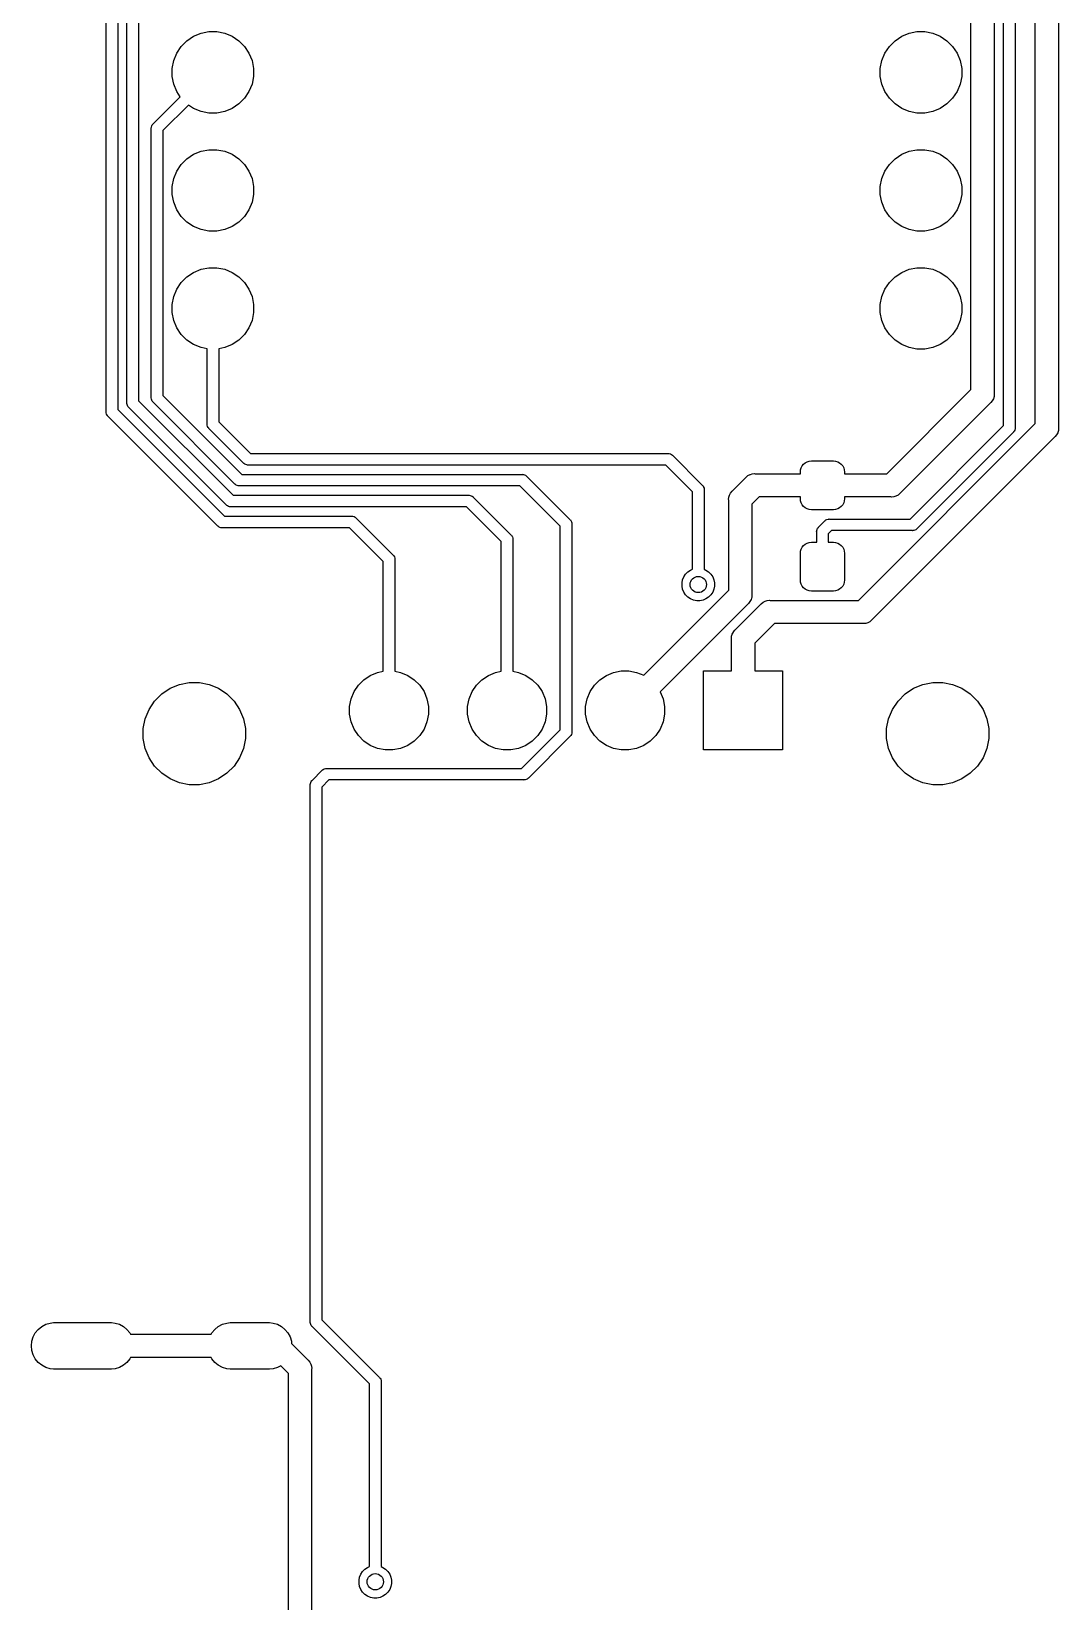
# Model space of a CAD drawing. Extents: x 70 to 347, y -163 to -55.
# Drawn here: x 70.03 to 92.13, y -113.57 to -79.79 of the extents above; entities that cross this region are included whole.
import ezdxf

# ---------------------------------------------------------------- set-up
doc = ezdxf.new("R2010")
doc.units = 0
doc.layers.add('BLACK', color=7, linetype='CONTINUOUS')

msp = doc.modelspace()

# ---------------------------------------------------------------- linework, layer by layer
at = {"layer": 'BLACK', "linetype": 'CONTINUOUS'}
for p, q in [((91.6324, -85.6983), (91.6324, -61.2275)), ((92.1324, -61.2012), (92.1324, -88.3175)), ((90.9477, -88.2745), (90.9477, -64.8468)), ((91.1977, -64.8011), (91.1977, -88.3202)), ((90.2477, -87.139), (90.2477, -66.8636)), ((90.7477, -66.7723), (90.7477, -87.5864)), ((71.6324, -87.972), (71.6324, -69.6538)), ((71.8824, -69.6995), (71.8824, -87.9263)), ((72.0824, -87.7856), (72.0824, -71.7438)), ((72.3324, -71.7895), (72.3324, -87.7399)), ((73.2507, -80.1151), (73.3728, -79.993)), ((73.3728, -79.993), (73.5163, -79.8971)), ((73.5163, -79.8971), (73.6758, -79.8311)), ((73.6758, -79.8311), (73.8451, -79.7974)), ((73.8451, -79.7974), (74.0177, -79.7974)), ((74.0177, -79.7974), (74.187, -79.8311)), ((74.187, -79.8311), (74.3465, -79.8971)), ((74.3465, -79.8971), (74.49, -79.993)), ((74.49, -79.993), (74.6121, -80.1151)), ((88.4907, -80.1151), (88.6128, -79.993)), ((88.6128, -79.993), (88.7563, -79.8971)), ((88.7563, -79.8971), (88.9158, -79.8311)), ((88.9158, -79.8311), (89.0851, -79.7974)), ((89.0851, -79.7974), (89.2577, -79.7974)), ((89.2577, -79.7974), (89.427, -79.8311)), ((89.427, -79.8311), (89.5865, -79.8971)), ((89.5865, -79.8971), (89.73, -79.993)), ((89.73, -79.993), (89.8521, -80.1151)), ((73.0888, -80.4181), (73.1548, -80.2586)), ((73.1548, -80.2586), (73.2507, -80.1151)), ((74.6121, -80.1151), (74.708, -80.2586)), ((74.708, -80.2586), (74.774, -80.4181)), ((88.3288, -80.4181), (88.3948, -80.2586)), ((88.3948, -80.2586), (88.4907, -80.1151)), ((89.8521, -80.1151), (89.948, -80.2586)), ((89.948, -80.2586), (90.014, -80.4181)), ((73.0551, -80.5874), (73.0888, -80.4181)), ((73.0551, -80.76), (73.0551, -80.5874)), ((74.774, -80.4181), (74.8077, -80.5874)), ((74.8077, -80.5874), (74.8077, -80.76)), ((88.2951, -80.5874), (88.3288, -80.4181)), ((88.2951, -80.76), (88.2951, -80.5874)), ((90.014, -80.4181), (90.0477, -80.5874)), ((90.0477, -80.5874), (90.0477, -80.76)), ((73.0888, -80.9293), (73.0551, -80.76)), ((73.1548, -81.0888), (73.0888, -80.9293)), ((74.774, -80.9293), (74.708, -81.0888)), ((74.8077, -80.76), (74.774, -80.9293)), ((88.3288, -80.9293), (88.2951, -80.76)), ((88.3948, -81.0888), (88.3288, -80.9293)), ((90.014, -80.9293), (89.948, -81.0888)), ((90.0477, -80.76), (90.014, -80.9293)), ((72.646, -81.7823), (73.2288, -81.1995)), ((73.4056, -81.3763), (72.8551, -81.9268)), ((73.2288, -81.1995), (73.1548, -81.0888)), ((73.5163, -81.4503), (73.4056, -81.3763)), ((74.49, -81.3544), (74.3465, -81.4503)), ((74.6121, -81.2323), (74.49, -81.3544)), ((74.708, -81.0888), (74.6121, -81.2323)), ((88.4907, -81.2323), (88.3948, -81.0888)), ((88.6128, -81.3544), (88.4907, -81.2323)), ((88.7563, -81.4503), (88.6128, -81.3544)), ((89.73, -81.3544), (89.5865, -81.4503)), ((89.8521, -81.2323), (89.73, -81.3544)), ((89.948, -81.0888), (89.8521, -81.2323)), ((73.6758, -81.5163), (73.5163, -81.4503)), ((73.8451, -81.55), (73.6758, -81.5163)), ((74.0177, -81.55), (73.8451, -81.55)), ((74.187, -81.5163), (74.0177, -81.55)), ((74.3465, -81.4503), (74.187, -81.5163)), ((88.9158, -81.5163), (88.7563, -81.4503)), ((89.0851, -81.55), (88.9158, -81.5163)), ((89.2577, -81.55), (89.0851, -81.55)), ((89.427, -81.5163), (89.2577, -81.55)), ((89.5865, -81.4503), (89.427, -81.5163)), ((72.6045, -81.875), (72.6051, -81.8689)), ((72.6051, -81.8811), (72.6045, -81.875)), ((72.6051, -81.8689), (72.6069, -81.8505)), ((72.6051, -81.8689), (72.6051, -81.8689)), ((72.6051, -87.6719), (72.6051, -81.8811)), ((72.6069, -81.8505), (72.6141, -81.8269)), ((72.6141, -81.8269), (72.6257, -81.8052)), ((72.6257, -81.8052), (72.6413, -81.7862)), ((72.6413, -81.7862), (72.646, -81.7823)), ((72.8551, -81.9268), (72.8551, -87.6262)), ((73.5163, -82.4371), (73.6758, -82.3711)), ((73.6758, -82.3711), (73.8451, -82.3374)), ((73.8451, -82.3374), (74.0177, -82.3374)), ((74.0177, -82.3374), (74.187, -82.3711)), ((74.187, -82.3711), (74.3465, -82.4371)), ((88.7563, -82.4371), (88.9158, -82.3711)), ((88.9158, -82.3711), (89.0851, -82.3374)), ((89.0851, -82.3374), (89.2577, -82.3374)), ((89.2577, -82.3374), (89.427, -82.3711)), ((89.427, -82.3711), (89.5865, -82.4371)), ((73.1548, -82.7986), (73.2507, -82.6551)), ((73.2507, -82.6551), (73.3728, -82.533)), ((73.3728, -82.533), (73.5163, -82.4371)), ((74.3465, -82.4371), (74.49, -82.533)), ((74.49, -82.533), (74.6121, -82.6551)), ((74.6121, -82.6551), (74.708, -82.7986)), ((88.3948, -82.7986), (88.4907, -82.6551)), ((88.4907, -82.6551), (88.6128, -82.533)), ((88.6128, -82.533), (88.7563, -82.4371)), ((89.5865, -82.4371), (89.73, -82.533)), ((89.73, -82.533), (89.8521, -82.6551)), ((89.8521, -82.6551), (89.948, -82.7986)), ((73.0551, -83.1274), (73.0888, -82.9581)), ((73.0888, -82.9581), (73.1548, -82.7986)), ((74.708, -82.7986), (74.774, -82.9581)), ((74.774, -82.9581), (74.8077, -83.1274)), ((88.2951, -83.1274), (88.3288, -82.9581)), ((88.3288, -82.9581), (88.3948, -82.7986)), ((89.948, -82.7986), (90.014, -82.9581)), ((90.014, -82.9581), (90.0477, -83.1274)), ((73.0551, -83.3), (73.0551, -83.1274)), ((73.0888, -83.4693), (73.0551, -83.3)), ((74.8077, -83.3), (74.774, -83.4693)), ((74.8077, -83.1274), (74.8077, -83.3)), ((88.2951, -83.3), (88.2951, -83.1274)), ((88.3288, -83.4693), (88.2951, -83.3)), ((90.0477, -83.3), (90.014, -83.4693)), ((90.0477, -83.1274), (90.0477, -83.3)), ((73.1548, -83.6288), (73.0888, -83.4693)), ((73.2507, -83.7723), (73.1548, -83.6288)), ((73.3728, -83.8944), (73.2507, -83.7723)), ((74.6121, -83.7723), (74.49, -83.8944)), ((74.708, -83.6288), (74.6121, -83.7723)), ((74.774, -83.4693), (74.708, -83.6288)), ((88.3948, -83.6288), (88.3288, -83.4693)), ((88.4907, -83.7723), (88.3948, -83.6288)), ((88.6128, -83.8944), (88.4907, -83.7723)), ((89.8521, -83.7723), (89.73, -83.8944)), ((89.948, -83.6288), (89.8521, -83.7723)), ((90.014, -83.4693), (89.948, -83.6288)), ((73.5163, -83.9903), (73.3728, -83.8944)), ((73.6758, -84.0563), (73.5163, -83.9903)), ((73.8451, -84.09), (73.6758, -84.0563)), ((74.0177, -84.09), (73.8451, -84.09)), ((74.187, -84.0563), (74.0177, -84.09)), ((74.3465, -83.9903), (74.187, -84.0563)), ((74.49, -83.8944), (74.3465, -83.9903)), ((88.7563, -83.9903), (88.6128, -83.8944)), ((88.9158, -84.0563), (88.7563, -83.9903)), ((89.0851, -84.09), (88.9158, -84.0563)), ((89.2577, -84.09), (89.0851, -84.09)), ((89.427, -84.0563), (89.2577, -84.09)), ((89.5865, -83.9903), (89.427, -84.0563)), ((89.73, -83.8944), (89.5865, -83.9903)), ((73.2507, -85.1951), (73.3728, -85.073)), ((73.3728, -85.073), (73.5163, -84.9771)), ((73.5163, -84.9771), (73.6758, -84.9111)), ((73.6758, -84.9111), (73.8451, -84.8774)), ((73.8451, -84.8774), (74.0177, -84.8774)), ((74.0177, -84.8774), (74.187, -84.9111)), ((74.187, -84.9111), (74.3465, -84.9771)), ((74.3465, -84.9771), (74.49, -85.073)), ((74.49, -85.073), (74.6121, -85.1951)), ((88.4907, -85.1951), (88.6128, -85.073)), ((88.6128, -85.073), (88.7563, -84.9771)), ((88.7563, -84.9771), (88.9158, -84.9111)), ((88.9158, -84.9111), (89.0851, -84.8774)), ((89.0851, -84.8774), (89.2577, -84.8774)), ((89.2577, -84.8774), (89.427, -84.9111)), ((89.427, -84.9111), (89.5865, -84.9771)), ((89.5865, -84.9771), (89.73, -85.073)), ((89.73, -85.073), (89.8521, -85.1951)), ((73.0888, -85.4981), (73.1548, -85.3386)), ((73.1548, -85.3386), (73.2507, -85.1951)), ((74.6121, -85.1951), (74.708, -85.3386)), ((74.708, -85.3386), (74.774, -85.4981)), ((88.3288, -85.4981), (88.3948, -85.3386)), ((88.3948, -85.3386), (88.4907, -85.1951)), ((89.8521, -85.1951), (89.948, -85.3386)), ((89.948, -85.3386), (90.014, -85.4981)), ((73.0551, -85.6674), (73.0888, -85.4981)), ((73.0551, -85.84), (73.0551, -85.6674)), ((74.774, -85.4981), (74.8077, -85.6674)), ((74.8077, -85.6674), (74.8077, -85.84)), ((88.2951, -85.6674), (88.3288, -85.4981)), ((88.2951, -85.84), (88.2951, -85.6674)), ((90.014, -85.4981), (90.0477, -85.6674)), ((90.0477, -85.6674), (90.0477, -85.84)), ((91.6324, -88.2263), (91.6324, -85.6983)), ((91.6324, -85.6983), (91.6324, -85.6983)), ((73.0888, -86.0093), (73.0551, -85.84)), ((73.1548, -86.1688), (73.0888, -86.0093)), ((74.774, -86.0093), (74.708, -86.1688)), ((74.8077, -85.84), (74.774, -86.0093)), ((88.3288, -86.0093), (88.2951, -85.84)), ((88.3948, -86.1688), (88.3288, -86.0093)), ((90.014, -86.0093), (89.948, -86.1688)), ((90.0477, -85.84), (90.014, -86.0093)), ((73.2507, -86.3123), (73.1548, -86.1688)), ((73.3728, -86.4344), (73.2507, -86.3123)), ((73.5163, -86.5303), (73.3728, -86.4344)), ((74.49, -86.4344), (74.3465, -86.5303)), ((74.6121, -86.3123), (74.49, -86.4344)), ((74.708, -86.1688), (74.6121, -86.3123)), ((88.4907, -86.3123), (88.3948, -86.1688)), ((88.6128, -86.4344), (88.4907, -86.3123)), ((88.7563, -86.5303), (88.6128, -86.4344)), ((89.73, -86.4344), (89.5865, -86.5303)), ((89.8521, -86.3123), (89.73, -86.4344)), ((89.948, -86.1688), (89.8521, -86.3123)), ((73.6758, -86.5963), (73.5163, -86.5303)), ((73.8064, -86.6223), (73.6758, -86.5963)), ((73.8064, -88.2368), (73.8064, -86.6223)), ((74.187, -86.5963), (74.0564, -86.6223)), ((74.0564, -86.6223), (74.0564, -88.1911)), ((74.3465, -86.5303), (74.187, -86.5963)), ((88.9158, -86.5963), (88.7563, -86.5303)), ((89.0851, -86.63), (88.9158, -86.5963)), ((89.2577, -86.63), (89.0851, -86.63)), ((89.427, -86.5963), (89.2577, -86.63)), ((89.5865, -86.5303), (89.427, -86.5963)), ((90.2477, -87.4951), (90.2477, -87.139)), ((90.2477, -87.139), (90.2477, -87.139)), ((72.0818, -87.7917), (72.0824, -87.7856)), ((72.0824, -87.7978), (72.0818, -87.7917)), ((72.0824, -87.7979), (72.0824, -87.7978)), ((72.0842, -87.8162), (72.0824, -87.7979)), ((72.0914, -87.8398), (72.0842, -87.8162)), ((72.3324, -87.7399), (74.3647, -89.7722)), ((72.6045, -87.678), (72.6051, -87.6719)), ((72.6069, -87.7025), (72.6045, -87.678)), ((72.6141, -87.7261), (72.6069, -87.7025)), ((72.6257, -87.7478), (72.6141, -87.7261)), ((72.6314, -87.7548), (72.6257, -87.7478)), ((72.6413, -87.7668), (72.6314, -87.7548)), ((72.646, -87.7707), (72.6413, -87.7668)), ((74.4066, -89.5313), (72.646, -87.7707)), ((72.8551, -87.6262), (74.5511, -89.3222)), ((88.4341, -89.3087), (90.2477, -87.4951)), ((90.6658, -87.7842), (88.7232, -89.7268)), ((90.6753, -87.7763), (90.6658, -87.7842)), ((90.7066, -87.7383), (90.6753, -87.7763)), ((90.7298, -87.6948), (90.7066, -87.7383)), ((90.7441, -87.6477), (90.7298, -87.6948)), ((90.7477, -87.611), (90.7441, -87.6477)), ((90.7477, -87.5864), (90.7489, -87.5987)), ((90.7489, -87.5987), (90.7477, -87.611)), ((90.7477, -87.611), (90.7477, -87.611)), ((71.6318, -87.9781), (71.6324, -87.972)), ((71.6342, -88.0026), (71.6318, -87.9781)), ((71.6413, -88.0262), (71.6342, -88.0026)), ((71.6529, -88.0479), (71.6413, -88.0262)), ((71.6647, -88.0622), (71.6529, -88.0479)), ((71.6686, -88.0669), (71.6647, -88.0622)), ((71.6733, -88.0708), (71.6686, -88.0669)), ((74.0338, -90.4313), (71.6733, -88.0708)), ((71.8824, -87.9263), (74.1783, -90.2222)), ((72.103, -87.8615), (72.0914, -87.8398)), ((72.1186, -87.8805), (72.103, -87.8615)), ((72.1233, -87.8844), (72.1186, -87.8805)), ((74.2202, -89.9813), (72.1233, -87.8844)), ((73.8058, -88.2429), (73.8064, -88.2368)), ((73.8064, -88.249), (73.8058, -88.2429)), ((73.8082, -88.2674), (73.8064, -88.249)), ((73.8064, -88.249), (73.8064, -88.249)), ((73.8154, -88.291), (73.8082, -88.2674)), ((73.827, -88.3127), (73.8154, -88.291)), ((73.8426, -88.3317), (73.827, -88.3127)), ((73.8473, -88.3356), (73.8426, -88.3317)), ((74.593, -89.0813), (73.8473, -88.3356)), ((74.0564, -88.1911), (74.7375, -88.8722)), ((87.8249, -92.0337), (91.6324, -88.2263)), ((88.9385, -90.2837), (90.9477, -88.2745)), ((91.1568, -88.419), (89.083, -90.4928)), ((91.1615, -88.4151), (91.1568, -88.419)), ((91.1654, -88.4104), (91.1615, -88.4151)), ((91.1771, -88.3961), (91.1654, -88.4104)), ((91.1654, -88.4104), (91.1654, -88.4104)), ((91.1887, -88.3744), (91.1771, -88.3961)), ((91.1916, -88.365), (91.1887, -88.3744)), ((91.1959, -88.3508), (91.1916, -88.365)), ((91.1977, -88.3324), (91.1959, -88.3508)), ((91.1977, -88.3202), (91.1983, -88.3263)), ((91.1983, -88.3263), (91.1977, -88.3324)), ((91.1977, -88.3324), (91.1977, -88.3324)), ((92.06, -88.5074), (92.0505, -88.5153)), ((92.0913, -88.4694), (92.06, -88.5074)), ((92.1145, -88.4259), (92.0913, -88.4694)), ((92.1153, -88.4234), (92.1145, -88.4259)), ((92.1288, -88.3788), (92.1153, -88.4234)), ((92.1336, -88.3298), (92.1288, -88.3788)), ((92.1324, -88.3175), (92.1336, -88.3298)), ((92.0505, -88.5153), (88.114, -92.4518)), ((74.5969, -89.086), (74.593, -89.0813)), ((74.6016, -89.0899), (74.5969, -89.086)), ((74.6017, -89.0899), (74.6016, -89.0899)), ((74.6134, -89.0996), (74.6017, -89.0899)), ((74.6159, -89.1016), (74.6134, -89.0996)), ((74.6376, -89.1133), (74.6159, -89.1016)), ((74.6612, -89.1204), (74.6376, -89.1133)), ((74.6796, -89.1222), (74.6612, -89.1204)), ((74.6857, -89.1228), (74.6796, -89.1222)), ((74.6796, -89.1222), (74.6796, -89.1222)), ((74.6918, -89.1222), (74.6857, -89.1228)), ((75.1573, -89.1222), (74.6918, -89.1222)), ((74.7375, -88.8722), (75.1573, -88.8722)), ((75.1573, -88.8722), (80.7714, -88.8722)), ((80.7714, -89.1222), (75.1573, -89.1222)), ((75.1573, -89.1222), (75.1573, -89.1222)), ((80.7714, -88.8722), (83.7235, -88.8722)), ((80.7714, -88.8722), (80.7714, -88.8722)), ((83.6778, -89.1222), (80.7714, -89.1222)), ((84.2533, -89.6976), (83.6778, -89.1222)), ((83.7235, -88.8722), (83.7296, -88.8716)), ((83.7296, -88.8716), (83.7357, -88.8722)), ((83.7357, -88.8722), (83.7357, -88.8722)), ((83.7357, -88.8722), (83.7541, -88.874)), ((83.7541, -88.874), (83.7777, -88.8812)), ((83.7777, -88.8812), (83.7994, -88.8928)), ((83.7994, -88.8928), (83.8184, -88.9084)), ((83.8184, -88.9084), (83.8223, -88.9132)), ((83.8223, -88.9132), (84.4623, -89.5531)), ((86.581, -89.2249), (86.5945, -89.1803)), ((86.5945, -89.1803), (86.6164, -89.1393)), ((86.6164, -89.1393), (86.646, -89.1033)), ((86.646, -89.1033), (86.6819, -89.0737)), ((86.6819, -89.0737), (86.723, -89.0518)), ((86.723, -89.0518), (86.7676, -89.0383)), ((86.7676, -89.0383), (86.8139, -89.0337)), ((86.8139, -89.0337), (87.2889, -89.0337)), ((87.2889, -89.0337), (87.3352, -89.0383)), ((87.3352, -89.0383), (87.3798, -89.0518)), ((87.3798, -89.0518), (87.4208, -89.0737)), ((87.4208, -89.0737), (87.4568, -89.1033)), ((87.4568, -89.1033), (87.4864, -89.1393)), ((87.4864, -89.1393), (87.5083, -89.1803)), ((87.5083, -89.1803), (87.5218, -89.2249)), ((74.5511, -89.3222), (80.585, -89.3222)), ((80.585, -89.3222), (80.5912, -89.3216)), ((80.5912, -89.3216), (80.5973, -89.3222)), ((80.5973, -89.3222), (80.5973, -89.3222)), ((80.5973, -89.3222), (80.6157, -89.324)), ((80.6157, -89.324), (80.6392, -89.3312)), ((80.6392, -89.3312), (80.661, -89.3428)), ((80.661, -89.3428), (80.68, -89.3584)), ((80.68, -89.3584), (80.6839, -89.3632)), ((80.6839, -89.3632), (81.6167, -90.2959)), ((85.1143, -89.6785), (85.4022, -89.3906)), ((85.4022, -89.3906), (85.4101, -89.3811)), ((85.4101, -89.3811), (85.4481, -89.3498)), ((85.4481, -89.3498), (85.4916, -89.3266)), ((85.4916, -89.3266), (85.5012, -89.3237)), ((85.5012, -89.3237), (85.5387, -89.3123)), ((85.5387, -89.3123), (85.5877, -89.3075)), ((85.5877, -89.3075), (85.6, -89.3087)), ((85.6, -89.3087), (86.5764, -89.3087)), ((86.5764, -89.2712), (86.581, -89.2249)), ((86.5764, -89.3087), (86.5764, -89.2712)), ((87.5218, -89.2249), (87.5264, -89.2712)), ((87.5264, -89.2712), (87.5264, -89.3087)), ((87.5264, -89.3087), (88.4341, -89.3087)), ((74.3647, -89.7722), (79.4363, -89.7722)), ((74.4105, -89.536), (74.4066, -89.5313)), ((74.4152, -89.5399), (74.4105, -89.536)), ((74.4153, -89.5399), (74.4152, -89.5399)), ((74.4295, -89.5517), (74.4153, -89.5399)), ((74.4512, -89.5633), (74.4295, -89.5517)), ((74.4748, -89.5704), (74.4512, -89.5633)), ((74.4932, -89.5722), (74.4748, -89.5704)), ((74.4993, -89.5728), (74.4932, -89.5722)), ((74.4932, -89.5722), (74.4932, -89.5722)), ((74.5054, -89.5722), (74.4993, -89.5728)), ((80.5394, -89.5722), (74.5054, -89.5722)), ((79.4363, -89.7722), (79.4424, -89.7716)), ((79.4424, -89.7716), (79.4485, -89.7722)), ((79.4485, -89.7722), (79.4485, -89.7722)), ((79.4485, -89.7722), (79.4669, -89.774)), ((79.4669, -89.774), (79.4905, -89.7812)), ((79.4905, -89.7812), (79.5122, -89.7928)), ((79.5122, -89.7928), (79.5312, -89.8084)), ((79.5312, -89.8084), (79.5351, -89.8132)), ((79.5351, -89.8132), (80.3464, -90.6245)), ((81.4076, -90.4404), (80.5394, -89.5722)), ((84.2533, -91.3657), (84.2533, -89.6976)), ((84.4623, -89.5531), (84.4671, -89.5571)), ((84.4671, -89.5571), (84.471, -89.5618)), ((84.471, -89.5618), (84.4827, -89.5761)), ((84.4827, -89.5761), (84.4881, -89.5862)), ((84.4881, -89.5862), (84.4943, -89.5978)), ((84.4943, -89.5978), (84.5015, -89.6214)), ((84.5015, -89.6214), (84.5033, -89.6397)), ((84.5033, -89.6397), (84.5033, -89.6397)), ((84.5033, -89.6397), (84.5039, -89.6459)), ((84.5039, -89.6459), (84.5033, -89.652)), ((84.5033, -89.652), (84.5033, -91.3657)), ((85.0312, -89.864), (85.036, -89.815)), ((85.036, -89.815), (85.0503, -89.7679)), ((85.0503, -89.7679), (85.0559, -89.7575)), ((85.0559, -89.7575), (85.0735, -89.7244)), ((85.0735, -89.7244), (85.1048, -89.6864)), ((85.1048, -89.6864), (85.1143, -89.6785)), ((85.6912, -89.8087), (85.5324, -89.9676)), ((86.5764, -89.8087), (85.6912, -89.8087)), ((86.5764, -89.8462), (86.5764, -89.8087)), ((86.581, -89.8925), (86.5764, -89.8462)), ((87.5264, -89.8462), (87.5218, -89.8925)), ((88.5254, -89.8087), (87.5264, -89.8087)), ((87.5264, -89.8087), (87.5264, -89.8462)), ((88.5377, -89.8099), (88.5254, -89.8087)), ((88.5867, -89.8051), (88.5377, -89.8099)), ((88.5886, -89.8045), (88.5867, -89.8051)), ((88.6338, -89.7908), (88.5886, -89.8045)), ((88.6773, -89.7676), (88.6338, -89.7908)), ((88.7153, -89.7363), (88.6773, -89.7676)), ((88.7232, -89.7268), (88.7153, -89.7363)), ((74.2241, -89.986), (74.2202, -89.9813)), ((74.2288, -89.9899), (74.2241, -89.986)), ((74.2289, -89.99), (74.2288, -89.9899)), ((74.2431, -90.0017), (74.2289, -89.99)), ((74.2648, -90.0133), (74.2431, -90.0017)), ((74.2884, -90.0204), (74.2648, -90.0133)), ((74.3068, -90.0222), (74.2884, -90.0204)), ((74.3129, -90.0228), (74.3068, -90.0222)), ((74.3068, -90.0222), (74.3068, -90.0222)), ((74.319, -90.0222), (74.3129, -90.0228)), ((79.3906, -90.0222), (74.319, -90.0222)), ((80.1374, -90.769), (79.3906, -90.0222)), ((85.0324, -89.8763), (85.0312, -89.864)), ((85.0324, -90.8967), (85.0324, -89.8763)), ((85.5324, -89.9676), (85.5324, -91.9077)), ((86.5945, -89.9371), (86.581, -89.8925)), ((86.6164, -89.9782), (86.5945, -89.9371)), ((86.646, -90.0141), (86.6164, -89.9782)), ((86.6819, -90.0437), (86.646, -90.0141)), ((86.723, -90.0656), (86.6819, -90.0437)), ((86.7676, -90.0791), (86.723, -90.0656)), ((86.8139, -90.0837), (86.7676, -90.0791)), ((87.2889, -90.0837), (86.8139, -90.0837)), ((87.3352, -90.0791), (87.2889, -90.0837)), ((87.3798, -90.0656), (87.3352, -90.0791)), ((87.4208, -90.0437), (87.3798, -90.0656)), ((87.4568, -90.0141), (87.4208, -90.0437)), ((87.4864, -89.9782), (87.4568, -90.0141)), ((87.5083, -89.9371), (87.4864, -89.9782)), ((87.5218, -89.8925), (87.5083, -89.9371)), ((74.0377, -90.4361), (74.0338, -90.4313)), ((74.0425, -90.44), (74.0377, -90.4361)), ((74.0567, -90.4517), (74.0425, -90.44)), ((74.0688, -90.4581), (74.0567, -90.4517)), ((74.0784, -90.4633), (74.0688, -90.4581)), ((74.102, -90.4704), (74.0784, -90.4633)), ((74.1204, -90.4722), (74.102, -90.4704)), ((74.1265, -90.4728), (74.1204, -90.4722)), ((74.1204, -90.4722), (74.1204, -90.4722)), ((74.1326, -90.4722), (74.1265, -90.4728)), ((76.8694, -90.4722), (74.1326, -90.4722)), ((74.1783, -90.2222), (76.9151, -90.2222)), ((77.5974, -91.2002), (76.8694, -90.4722)), ((76.9151, -90.2222), (76.9212, -90.2216)), ((76.9212, -90.2216), (76.9273, -90.2222)), ((76.9273, -90.2222), (76.9273, -90.2222)), ((76.9273, -90.2222), (76.9457, -90.224)), ((76.9457, -90.224), (76.9693, -90.2312)), ((76.9693, -90.2312), (76.991, -90.2428)), ((76.991, -90.2428), (77.01, -90.2584)), ((77.01, -90.2584), (77.0139, -90.2632)), ((77.0139, -90.2632), (77.8065, -91.0557)), ((81.4076, -94.817), (81.4076, -90.4404)), ((81.6167, -90.2959), (81.6214, -90.2998)), ((81.6214, -90.2998), (81.6253, -90.3046)), ((81.6253, -90.3046), (81.6253, -90.3046)), ((81.6253, -90.3046), (81.6335, -90.3146)), ((81.6335, -90.3146), (81.637, -90.3189)), ((81.637, -90.3189), (81.6486, -90.3406)), ((81.6486, -90.3406), (81.6558, -90.3641)), ((81.6558, -90.3641), (81.6576, -90.3825)), ((81.6576, -90.3825), (81.6576, -90.3825)), ((81.6576, -90.3825), (81.6582, -90.3886)), ((81.6582, -90.3886), (81.6576, -90.3948)), ((81.6576, -90.3948), (81.6576, -94.8627)), ((86.9258, -90.5537), (86.9282, -90.5292)), ((86.9282, -90.5292), (86.9354, -90.5056)), ((86.9354, -90.5056), (86.947, -90.4839)), ((86.947, -90.4839), (86.9587, -90.4697)), ((86.9587, -90.4697), (86.9626, -90.4649)), ((86.9587, -90.4697), (86.9587, -90.4697)), ((86.9626, -90.4649), (86.9673, -90.461)), ((86.9673, -90.461), (87.1037, -90.3247)), ((87.1037, -90.3247), (87.1076, -90.3199)), ((87.1076, -90.3199), (87.1123, -90.316)), ((87.1123, -90.316), (87.1266, -90.3043)), ((87.1266, -90.3043), (87.1483, -90.2927)), ((87.1483, -90.2927), (87.1719, -90.2855)), ((87.1483, -90.2927), (87.1483, -90.2927)), ((87.1719, -90.2855), (87.1903, -90.2837)), ((87.2482, -90.5337), (87.1764, -90.6055)), ((87.1903, -90.2837), (87.1964, -90.2831)), ((87.1903, -90.2837), (87.1903, -90.2837)), ((87.1964, -90.2831), (87.2025, -90.2837)), ((87.2025, -90.2837), (88.9385, -90.2837)), ((88.9842, -90.5337), (87.2482, -90.5337)), ((88.9903, -90.5343), (88.9842, -90.5337)), ((88.9964, -90.5337), (88.9903, -90.5343)), ((89.0148, -90.5319), (88.9964, -90.5337)), ((88.9964, -90.5337), (88.9964, -90.5337)), ((89.0384, -90.5248), (89.0148, -90.5319)), ((89.0601, -90.5131), (89.0384, -90.5248)), ((89.0791, -90.4975), (89.0601, -90.5131)), ((89.083, -90.4928), (89.0791, -90.4975)), ((80.1374, -93.5582), (80.1374, -90.769)), ((80.3464, -90.6245), (80.3512, -90.6284)), ((80.3512, -90.6284), (80.3551, -90.6332)), ((80.3551, -90.6332), (80.3668, -90.6474)), ((80.3668, -90.6474), (80.3723, -90.6578)), ((80.3723, -90.6578), (80.3784, -90.6692)), ((80.3784, -90.6692), (80.3856, -90.6927)), ((80.3856, -90.6927), (80.3874, -90.7111)), ((80.3874, -90.7111), (80.3874, -90.7111)), ((80.3874, -90.7111), (80.388, -90.7172)), ((80.388, -90.7172), (80.3874, -90.7233)), ((80.3874, -90.7233), (80.3874, -93.5582)), ((86.6164, -90.8893), (86.646, -90.8533)), ((86.646, -90.8533), (86.6819, -90.8237)), ((86.6819, -90.8237), (86.723, -90.8018)), ((86.723, -90.8018), (86.7676, -90.7883)), ((86.7676, -90.7883), (86.8139, -90.7837)), ((86.8139, -90.7837), (86.9264, -90.7837)), ((86.9264, -90.5598), (86.9258, -90.5537)), ((86.9264, -90.7837), (86.9264, -90.5598)), ((87.1764, -90.6055), (87.1764, -90.7837)), ((87.1764, -90.7837), (87.2889, -90.7837)), ((87.2889, -90.7837), (87.3352, -90.7883)), ((87.3352, -90.7883), (87.3798, -90.8018)), ((87.3798, -90.8018), (87.4208, -90.8237)), ((87.4208, -90.8237), (87.4568, -90.8533)), ((87.4568, -90.8533), (87.4864, -90.8893)), ((77.5974, -93.5582), (77.5974, -91.2002)), ((77.8065, -91.0557), (77.8112, -91.0596)), ((77.8112, -91.0596), (77.8151, -91.0644)), ((77.8151, -91.0644), (77.8151, -91.0644)), ((77.8151, -91.0644), (77.819, -91.0692)), ((77.819, -91.0692), (77.8268, -91.0787)), ((77.8268, -91.0787), (77.8384, -91.1004)), ((77.8384, -91.1004), (77.8456, -91.1239)), ((77.8456, -91.1239), (77.8474, -91.1423)), ((77.8474, -91.1423), (77.8474, -91.1423)), ((77.8474, -91.1423), (77.848, -91.1484)), ((77.848, -91.1484), (77.8474, -91.1546)), ((77.8474, -91.1546), (77.8474, -93.5582)), ((85.0324, -91.8164), (85.0324, -90.8967)), ((86.5764, -91.0212), (86.581, -90.9749)), ((86.5764, -91.5962), (86.5764, -91.0212)), ((86.581, -90.9749), (86.5945, -90.9303)), ((86.5945, -90.9303), (86.6164, -90.8893)), ((87.4864, -90.8893), (87.5083, -90.9303)), ((87.5083, -90.9303), (87.5218, -90.9749)), ((87.5218, -90.9749), (87.5264, -91.0212)), ((87.5264, -91.0212), (87.5264, -91.5962)), ((84.0417, -91.5907), (84.0681, -91.527)), ((84.0681, -91.527), (84.1064, -91.4696)), ((84.1064, -91.4696), (84.1551, -91.4209)), ((84.1551, -91.4209), (84.2125, -91.3826)), ((84.2125, -91.3826), (84.2533, -91.3657)), ((84.5033, -91.3657), (84.544, -91.3826)), ((84.544, -91.3826), (84.6014, -91.4209)), ((84.6014, -91.4209), (84.6501, -91.4696)), ((84.6501, -91.4696), (84.6884, -91.527)), ((84.6884, -91.527), (84.7148, -91.5907)), ((83.203, -93.6459), (85.0324, -91.8164)), ((84.0283, -91.6583), (84.0417, -91.5907)), ((84.0283, -91.7272), (84.0283, -91.6583)), ((84.0417, -91.7949), (84.0283, -91.7272)), ((84.0681, -91.8585), (84.0417, -91.7949)), ((84.1064, -91.9159), (84.0681, -91.8585)), ((84.6884, -91.8585), (84.6501, -91.9159)), ((84.7148, -91.7949), (84.6884, -91.8585)), ((84.7148, -91.5907), (84.7283, -91.6583)), ((84.7283, -91.7272), (84.7148, -91.7949)), ((84.7283, -91.6583), (84.7283, -91.7272)), ((86.581, -91.6425), (86.5764, -91.5962)), ((86.5945, -91.6871), (86.581, -91.6425)), ((86.6164, -91.7282), (86.5945, -91.6871)), ((86.646, -91.7641), (86.6164, -91.7282)), ((86.6819, -91.7937), (86.646, -91.7641)), ((86.723, -91.8156), (86.6819, -91.7937)), ((86.7676, -91.8291), (86.723, -91.8156)), ((86.8139, -91.8337), (86.7676, -91.8291)), ((87.2889, -91.8337), (86.8139, -91.8337)), ((87.3352, -91.8291), (87.2889, -91.8337)), ((87.3798, -91.8156), (87.3352, -91.8291)), ((87.4208, -91.7937), (87.3798, -91.8156)), ((87.4568, -91.7641), (87.4208, -91.7937)), ((87.4864, -91.7282), (87.4568, -91.7641)), ((87.5083, -91.6871), (87.4864, -91.7282)), ((87.5218, -91.6425), (87.5083, -91.6871)), ((87.5264, -91.5962), (87.5218, -91.6425)), ((85.4505, -92.1055), (83.5565, -93.9994)), ((84.1551, -91.9646), (84.1064, -91.9159)), ((84.2125, -92.0029), (84.1551, -91.9646)), ((84.2762, -92.0293), (84.2125, -92.0029)), ((84.3438, -92.0428), (84.2762, -92.0293)), ((84.4127, -92.0428), (84.3438, -92.0428)), ((84.4804, -92.0293), (84.4127, -92.0428)), ((84.544, -92.0029), (84.4804, -92.0293)), ((84.6014, -91.9646), (84.544, -92.0029)), ((84.6501, -91.9159), (84.6014, -91.9646)), ((85.1743, -92.6685), (85.7272, -92.1156)), ((85.46, -92.0976), (85.4505, -92.1055)), ((85.4913, -92.0596), (85.46, -92.0976)), ((85.5145, -92.0161), (85.4913, -92.0596)), ((85.5244, -91.9835), (85.5145, -92.0161)), ((85.5288, -91.969), (85.5244, -91.9835)), ((85.5336, -91.92), (85.5288, -91.969)), ((85.5324, -91.9077), (85.5336, -91.92)), ((85.7272, -92.1156), (85.7351, -92.1061)), ((85.7351, -92.1061), (85.7731, -92.0748)), ((85.7731, -92.0748), (85.8165, -92.0516)), ((85.8165, -92.0516), (85.8189, -92.0509)), ((85.8189, -92.0509), (85.8637, -92.0373)), ((85.8637, -92.0373), (85.9127, -92.0325)), ((85.9127, -92.0325), (85.925, -92.0337)), ((85.925, -92.0337), (87.8249, -92.0337)), ((86.0162, -92.5337), (85.5924, -92.9576)), ((87.9162, -92.5337), (86.0162, -92.5337)), ((87.9285, -92.5349), (87.9162, -92.5337)), ((87.9775, -92.5301), (87.9285, -92.5349)), ((87.9831, -92.5284), (87.9775, -92.5301)), ((88.0246, -92.5158), (87.9831, -92.5284)), ((88.0681, -92.4926), (88.0246, -92.5158)), ((88.1061, -92.4613), (88.0681, -92.4926)), ((88.114, -92.4518), (88.1061, -92.4613)), ((85.0912, -92.854), (85.096, -92.805)), ((85.0924, -92.8663), (85.0912, -92.854)), ((85.0924, -93.55), (85.0924, -92.8663)), ((85.096, -92.805), (85.1103, -92.7579)), ((85.1103, -92.7579), (85.1335, -92.7144)), ((85.1335, -92.7144), (85.1381, -92.7088)), ((85.1381, -92.7088), (85.1648, -92.6764)), ((85.1648, -92.6764), (85.1743, -92.6685)), ((85.5924, -92.9576), (85.5924, -93.55)), ((77.4745, -93.5827), (77.5974, -93.5582)), ((77.8474, -93.5582), (77.9703, -93.5827)), ((80.0145, -93.5827), (80.1374, -93.5582)), ((80.3874, -93.5582), (80.5103, -93.5827)), ((82.5545, -93.5827), (82.7187, -93.55)), ((82.7187, -93.55), (82.8861, -93.55)), ((82.8861, -93.55), (83.0503, -93.5827)), ((84.4924, -95.25), (84.4924, -93.55)), ((84.4924, -93.55), (85.0924, -93.55)), ((85.5924, -93.55), (86.1924, -93.55)), ((86.1924, -93.55), (86.1924, -95.25)), ((73.0113, -93.9252), (73.2115, -93.8423)), ((73.2115, -93.8423), (73.4241, -93.8)), ((73.4241, -93.8), (73.6407, -93.8)), ((73.6407, -93.8), (73.8533, -93.8423)), ((73.8533, -93.8423), (74.0534, -93.9252)), ((76.9691, -93.9974), (77.0622, -93.8582)), ((77.0622, -93.8582), (77.1806, -93.7398)), ((77.1806, -93.7398), (77.3198, -93.6467)), ((77.3198, -93.6467), (77.4745, -93.5827)), ((77.9703, -93.5827), (78.125, -93.6467)), ((78.125, -93.6467), (78.2642, -93.7398)), ((78.2642, -93.7398), (78.3826, -93.8582)), ((78.3826, -93.8582), (78.4757, -93.9974)), ((79.5091, -93.9974), (79.6022, -93.8582)), ((79.6022, -93.8582), (79.7206, -93.7398)), ((79.7206, -93.7398), (79.8598, -93.6467)), ((79.8598, -93.6467), (80.0145, -93.5827)), ((80.5103, -93.5827), (80.665, -93.6467)), ((80.665, -93.6467), (80.8042, -93.7398)), ((80.8042, -93.7398), (80.9226, -93.8582)), ((80.9226, -93.8582), (81.0157, -93.9974)), ((82.0491, -93.9974), (82.1422, -93.8582)), ((82.1422, -93.8582), (82.2606, -93.7398)), ((82.2606, -93.7398), (82.3998, -93.6467)), ((82.3998, -93.6467), (82.5545, -93.5827)), ((83.0503, -93.5827), (83.203, -93.6459)), ((89.0113, -93.9252), (89.2115, -93.8423)), ((89.2115, -93.8423), (89.4241, -93.8)), ((89.4241, -93.8), (89.6407, -93.8)), ((89.6407, -93.8), (89.8533, -93.8423)), ((89.8533, -93.8423), (90.0534, -93.9252)), ((72.5576, -94.379), (72.678, -94.1988)), ((72.678, -94.1988), (72.8312, -94.0456)), ((72.8312, -94.0456), (73.0113, -93.9252)), ((74.0534, -93.9252), (74.2336, -94.0456)), ((74.2336, -94.0456), (74.3868, -94.1988)), ((74.3868, -94.1988), (74.5072, -94.379)), ((76.8724, -94.3163), (76.9051, -94.1521)), ((76.9051, -94.1521), (76.9691, -93.9974)), ((78.4757, -93.9974), (78.5397, -94.1521)), ((78.5397, -94.1521), (78.5724, -94.3163)), ((79.4124, -94.3163), (79.4451, -94.1521)), ((79.4451, -94.1521), (79.5091, -93.9974)), ((81.0157, -93.9974), (81.0797, -94.1521)), ((81.0797, -94.1521), (81.1124, -94.3163)), ((81.9524, -94.3163), (81.9851, -94.1521)), ((81.9851, -94.1521), (82.0491, -93.9974)), ((83.5565, -93.9994), (83.6197, -94.1521)), ((83.6197, -94.1521), (83.6524, -94.3163)), ((88.5576, -94.379), (88.678, -94.1988)), ((88.678, -94.1988), (88.8312, -94.0456)), ((88.8312, -94.0456), (89.0113, -93.9252)), ((90.0534, -93.9252), (90.2336, -94.0456)), ((90.2336, -94.0456), (90.3868, -94.1988)), ((90.3868, -94.1988), (90.5072, -94.379)), ((72.4324, -94.7917), (72.4747, -94.5791)), ((72.4747, -94.5791), (72.5576, -94.379)), ((74.5072, -94.379), (74.5901, -94.5791)), ((74.5901, -94.5791), (74.6324, -94.7917)), ((76.8724, -94.4837), (76.8724, -94.3163)), ((76.9051, -94.6479), (76.8724, -94.4837)), ((78.5724, -94.4837), (78.5397, -94.6479)), ((78.5724, -94.3163), (78.5724, -94.4837)), ((79.4124, -94.4837), (79.4124, -94.3163)), ((79.4451, -94.6479), (79.4124, -94.4837)), ((81.1124, -94.4837), (81.0797, -94.6479)), ((81.1124, -94.3163), (81.1124, -94.4837)), ((81.9524, -94.4837), (81.9524, -94.3163)), ((81.9851, -94.6479), (81.9524, -94.4837)), ((83.6524, -94.4837), (83.6197, -94.6479)), ((83.6524, -94.3163), (83.6524, -94.4837)), ((88.4324, -94.7917), (88.4747, -94.5791)), ((88.4747, -94.5791), (88.5576, -94.379)), ((90.5072, -94.379), (90.5901, -94.5791)), ((90.5901, -94.5791), (90.6324, -94.7917)), ((72.4324, -95.0083), (72.4324, -94.7917)), ((74.6324, -94.7917), (74.6324, -95.0083)), ((76.9691, -94.8026), (76.9051, -94.6479)), ((77.0622, -94.9418), (76.9691, -94.8026)), ((78.4757, -94.8026), (78.3826, -94.9418)), ((78.5397, -94.6479), (78.4757, -94.8026)), ((79.5091, -94.8026), (79.4451, -94.6479)), ((79.6022, -94.9418), (79.5091, -94.8026)), ((80.5762, -95.6484), (81.4076, -94.817)), ((81.0157, -94.8026), (80.9226, -94.9418)), ((81.0797, -94.6479), (81.0157, -94.8026)), ((81.6486, -94.9169), (81.637, -94.9386)), ((81.6558, -94.8933), (81.6486, -94.9169)), ((81.6576, -94.8749), (81.6558, -94.8933)), ((81.6576, -94.8627), (81.6582, -94.8688)), ((81.6582, -94.8688), (81.6576, -94.8749)), ((81.6576, -94.8749), (81.6576, -94.8749)), ((82.0491, -94.8026), (81.9851, -94.6479)), ((82.1422, -94.9418), (82.0491, -94.8026)), ((83.5557, -94.8026), (83.4626, -94.9418)), ((83.6197, -94.6479), (83.5557, -94.8026)), ((88.4324, -95.0083), (88.4324, -94.7917)), ((90.6324, -94.7917), (90.6324, -95.0083)), ((72.4747, -95.2209), (72.4324, -95.0083)), ((72.5576, -95.421), (72.4747, -95.2209)), ((74.5901, -95.2209), (74.5072, -95.421)), ((74.6324, -95.0083), (74.5901, -95.2209)), ((77.1806, -95.0602), (77.0622, -94.9418)), ((77.3198, -95.1533), (77.1806, -95.0602)), ((77.4745, -95.2173), (77.3198, -95.1533)), ((77.6387, -95.25), (77.4745, -95.2173)), ((77.8061, -95.25), (77.6387, -95.25)), ((77.9703, -95.2173), (77.8061, -95.25)), ((78.125, -95.1533), (77.9703, -95.2173)), ((78.2642, -95.0602), (78.125, -95.1533)), ((78.3826, -94.9418), (78.2642, -95.0602)), ((79.7206, -95.0602), (79.6022, -94.9418)), ((79.8598, -95.1533), (79.7206, -95.0602)), ((80.0145, -95.2173), (79.8598, -95.1533)), ((80.1787, -95.25), (80.0145, -95.2173)), ((80.3461, -95.25), (80.1787, -95.25)), ((80.5103, -95.2173), (80.3461, -95.25)), ((80.665, -95.1533), (80.5103, -95.2173)), ((80.8042, -95.0602), (80.665, -95.1533)), ((81.6166, -94.9615), (80.7207, -95.8575)), ((80.9226, -94.9418), (80.8042, -95.0602)), ((81.6214, -94.9576), (81.6166, -94.9615)), ((81.6344, -94.9418), (81.6214, -94.9576)), ((81.637, -94.9386), (81.6344, -94.9418)), ((82.2606, -95.0602), (82.1422, -94.9418)), ((82.3998, -95.1533), (82.2606, -95.0602)), ((82.5545, -95.2173), (82.3998, -95.1533)), ((82.7187, -95.25), (82.5545, -95.2173)), ((82.8861, -95.25), (82.7187, -95.25)), ((83.0503, -95.2173), (82.8861, -95.25)), ((83.205, -95.1533), (83.0503, -95.2173)), ((83.3442, -95.0602), (83.205, -95.1533)), ((83.4626, -94.9418), (83.3442, -95.0602)), ((86.1924, -95.25), (84.4924, -95.25)), ((88.4747, -95.2209), (88.4324, -95.0083)), ((88.5576, -95.421), (88.4747, -95.2209)), ((90.5901, -95.2209), (90.5072, -95.421)), ((90.6324, -95.0083), (90.5901, -95.2209)), ((72.678, -95.6012), (72.5576, -95.421)), ((72.8312, -95.7544), (72.678, -95.6012)), ((74.3868, -95.6012), (74.2336, -95.7544)), ((74.5072, -95.421), (74.3868, -95.6012)), ((88.678, -95.6012), (88.5576, -95.421)), ((88.8312, -95.7544), (88.678, -95.6012)), ((90.3868, -95.6012), (90.2336, -95.7544)), ((90.5072, -95.421), (90.3868, -95.6012)), ((73.0113, -95.8748), (72.8312, -95.7544)), ((73.2115, -95.9577), (73.0113, -95.8748)), ((74.0534, -95.8748), (73.8533, -95.9577)), ((74.2336, -95.7544), (74.0534, -95.8748)), ((76.0364, -95.9504), (76.048, -95.9287)), ((76.048, -95.9287), (76.0636, -95.9096)), ((76.0636, -95.9096), (76.0684, -95.9057)), ((76.0684, -95.9057), (76.2847, -95.6894)), ((76.4292, -95.8984), (76.2774, -96.0502)), ((76.2847, -95.6894), (76.2886, -95.6846)), ((76.2886, -95.6846), (76.2933, -95.6807)), ((76.2933, -95.6807), (76.3076, -95.669)), ((76.3076, -95.669), (76.3293, -95.6574)), ((76.3293, -95.6574), (76.3529, -95.6503)), ((76.3529, -95.6503), (76.3713, -95.6484)), ((76.3713, -95.6484), (76.3774, -95.6478)), ((76.3713, -95.6484), (76.3713, -95.6484)), ((76.3774, -95.6478), (76.3835, -95.6484)), ((76.3835, -95.6484), (80.5762, -95.6484)), ((80.6218, -95.8984), (76.4292, -95.8984)), ((80.6279, -95.8991), (80.6218, -95.8984)), ((80.6341, -95.8984), (80.6279, -95.8991)), ((80.6525, -95.8966), (80.6341, -95.8984)), ((80.6341, -95.8984), (80.6341, -95.8984)), ((80.676, -95.8895), (80.6525, -95.8966)), ((80.6977, -95.8779), (80.676, -95.8895)), ((80.7168, -95.8623), (80.6977, -95.8779)), ((80.7207, -95.8575), (80.7168, -95.8623)), ((89.0113, -95.8748), (88.8312, -95.7544)), ((89.2115, -95.9577), (89.0113, -95.8748)), ((90.0534, -95.8748), (89.8533, -95.9577)), ((90.2336, -95.7544), (90.0534, -95.8748)), ((73.4241, -96), (73.2115, -95.9577)), ((73.6407, -96), (73.4241, -96)), ((73.8533, -95.9577), (73.6407, -96)), ((76.0268, -95.9984), (76.0274, -95.9923)), ((76.0274, -96.0046), (76.0268, -95.9984)), ((76.0274, -95.9923), (76.0292, -95.9739)), ((76.0274, -95.9923), (76.0274, -95.9923)), ((76.0274, -107.56), (76.0274, -96.0046)), ((76.0292, -95.9739), (76.0364, -95.9504)), ((76.2774, -96.0502), (76.2774, -107.514)), ((89.4241, -96), (89.2115, -95.9577)), ((89.6407, -96), (89.4241, -96)), ((89.8533, -95.9577), (89.6407, -96)), ((70.1099, -107.794), (70.1723, -107.718)), ((70.1723, -107.718), (70.2485, -107.656)), ((70.2485, -107.656), (70.3353, -107.609)), ((70.3353, -107.609), (70.4296, -107.581)), ((70.4296, -107.581), (70.503, -107.573)), ((70.503, -107.573), (71.7522, -107.573)), ((71.7522, -107.573), (71.8256, -107.581)), ((71.8256, -107.581), (71.9199, -107.609)), ((71.9199, -107.609), (72.0067, -107.656)), ((72.0067, -107.656), (72.0829, -107.718)), ((72.0829, -107.718), (72.1453, -107.794)), ((73.9099, -107.794), (73.9723, -107.718)), ((73.9723, -107.718), (74.0485, -107.656)), ((74.0485, -107.656), (74.1353, -107.609)), ((74.1353, -107.609), (74.2296, -107.581)), ((74.2296, -107.581), (74.303, -107.573)), ((74.303, -107.573), (75.1522, -107.573)), ((75.1522, -107.573), (75.2256, -107.581)), ((75.2256, -107.581), (75.3199, -107.609)), ((75.3199, -107.609), (75.4067, -107.656)), ((75.4067, -107.656), (75.4829, -107.718)), ((75.4829, -107.718), (75.5453, -107.794)), ((76.0268, -107.566), (76.0274, -107.56)), ((76.0274, -107.572), (76.0268, -107.566)), ((76.0275, -107.573), (76.0274, -107.572)), ((76.0292, -107.59), (76.0275, -107.573)), ((76.0364, -107.614), (76.0292, -107.59)), ((76.048, -107.636), (76.0364, -107.614)), ((76.0597, -107.65), (76.048, -107.636)), ((76.0636, -107.655), (76.0597, -107.65)), ((76.0684, -107.659), (76.0636, -107.655)), ((77.3016, -108.892), (76.0684, -107.659)), ((76.2774, -107.514), (77.5107, -108.747)), ((70.0252, -108.073), (70.0348, -107.975)), ((70.0348, -108.171), (70.0252, -108.073)), ((70.0348, -107.975), (70.0634, -107.881)), ((70.0634, -107.881), (70.1099, -107.794)), ((72.1453, -107.794), (72.1609, -107.823)), ((72.1609, -107.823), (73.8943, -107.823)), ((73.8943, -107.823), (73.9099, -107.794)), ((75.5453, -107.794), (75.5918, -107.881)), ((75.5918, -107.881), (75.6204, -107.975)), ((75.6204, -107.975), (75.6252, -108.024)), ((75.6252, -108.024), (75.9755, -108.375)), ((70.0634, -108.266), (70.0348, -108.171)), ((70.1099, -108.353), (70.0634, -108.266)), ((70.1723, -108.429), (70.1099, -108.353)), ((70.2485, -108.491), (70.1723, -108.429)), ((72.0829, -108.429), (72.0067, -108.491)), ((72.1453, -108.353), (72.0829, -108.429)), ((72.1609, -108.323), (72.1453, -108.353)), ((73.8943, -108.323), (72.1609, -108.323)), ((73.9099, -108.353), (73.8943, -108.323)), ((73.9723, -108.429), (73.9099, -108.353)), ((74.0485, -108.491), (73.9723, -108.429)), ((75.9755, -108.375), (75.985, -108.382)), ((75.985, -108.382), (76.0163, -108.42)), ((76.0163, -108.42), (76.0336, -108.453)), ((70.3353, -108.538), (70.2485, -108.491)), ((70.4296, -108.566), (70.3353, -108.538)), ((70.503, -108.573), (70.4296, -108.566)), ((71.7522, -108.573), (70.503, -108.573)), ((71.8256, -108.566), (71.7522, -108.573)), ((71.9199, -108.538), (71.8256, -108.566)), ((72.0067, -108.491), (71.9199, -108.538)), ((74.1353, -108.538), (74.0485, -108.491)), ((74.2296, -108.566), (74.1353, -108.538)), ((74.303, -108.573), (74.2296, -108.566)), ((75.1522, -108.573), (74.303, -108.573)), ((75.2256, -108.566), (75.1522, -108.573)), ((75.3199, -108.538), (75.2256, -108.566)), ((75.3926, -108.499), (75.3199, -108.538)), ((75.5574, -108.664), (75.3926, -108.499)), ((75.5574, -118.633), (75.5574, -108.664)), ((76.0336, -108.453), (76.0395, -108.464)), ((76.0395, -108.464), (76.0538, -108.511)), ((76.0538, -108.511), (76.0586, -108.56)), ((76.0586, -108.56), (76.0574, -108.572)), ((76.0574, -108.572), (76.0574, -118.725)), ((77.5107, -108.747), (77.5154, -108.751)), ((77.5154, -108.751), (77.5193, -108.756)), ((77.5193, -108.756), (77.5193, -108.756)), ((77.5193, -108.756), (77.527, -108.765)), ((77.527, -108.765), (77.531, -108.77)), ((77.531, -108.77), (77.5426, -108.792)), ((77.3016, -112.821), (77.3016, -108.892)), ((77.5426, -108.792), (77.5498, -108.816)), ((77.5498, -108.816), (77.5516, -108.834)), ((77.5516, -108.834), (77.5516, -108.834)), ((77.5516, -108.834), (77.5522, -108.84)), ((77.5522, -108.84), (77.5516, -108.846)), ((77.5516, -108.846), (77.5516, -112.821)), ((77.2608, -112.838), (77.3016, -112.821)), ((77.5516, -112.821), (77.5924, -112.838)), ((77.0766, -113.114), (77.09, -113.046)), ((77.0766, -113.183), (77.0766, -113.114)), ((77.09, -113.046), (77.1164, -112.983)), ((77.1164, -112.983), (77.1547, -112.925)), ((77.1547, -112.925), (77.2035, -112.877)), ((77.2035, -112.877), (77.2608, -112.838)), ((77.5924, -112.838), (77.6497, -112.877)), ((77.6497, -112.877), (77.6985, -112.925)), ((77.6985, -112.925), (77.7368, -112.983)), ((77.7368, -112.983), (77.7631, -113.046)), ((77.7631, -113.046), (77.7766, -113.114)), ((77.7766, -113.114), (77.7766, -113.183)), ((77.09, -113.251), (77.0766, -113.183)), ((77.1164, -113.314), (77.09, -113.251)), ((77.1547, -113.372), (77.1164, -113.314)), ((77.2035, -113.42), (77.1547, -113.372)), ((77.2608, -113.459), (77.2035, -113.42)), ((77.3245, -113.485), (77.2608, -113.459)), ((77.3921, -113.498), (77.3245, -113.485)), ((77.4611, -113.498), (77.3921, -113.498)), ((77.5287, -113.485), (77.4611, -113.498)), ((77.5924, -113.459), (77.5287, -113.485)), ((77.6497, -113.42), (77.5924, -113.459)), ((77.6985, -113.372), (77.6497, -113.42)), ((77.7368, -113.314), (77.6985, -113.372)), ((77.7631, -113.251), (77.7368, -113.314)), ((77.7766, -113.183), (77.7631, -113.251))]:
    msp.add_line(p, q, dxfattribs=at)
at = {"layer": 'BLACK'}
for centre in [(84.3783, -91.6928), (77.4266, -113.148)]:
    msp.add_circle(centre, 0.175, dxfattribs=at)

doc.saveas('drawing.dxf')
